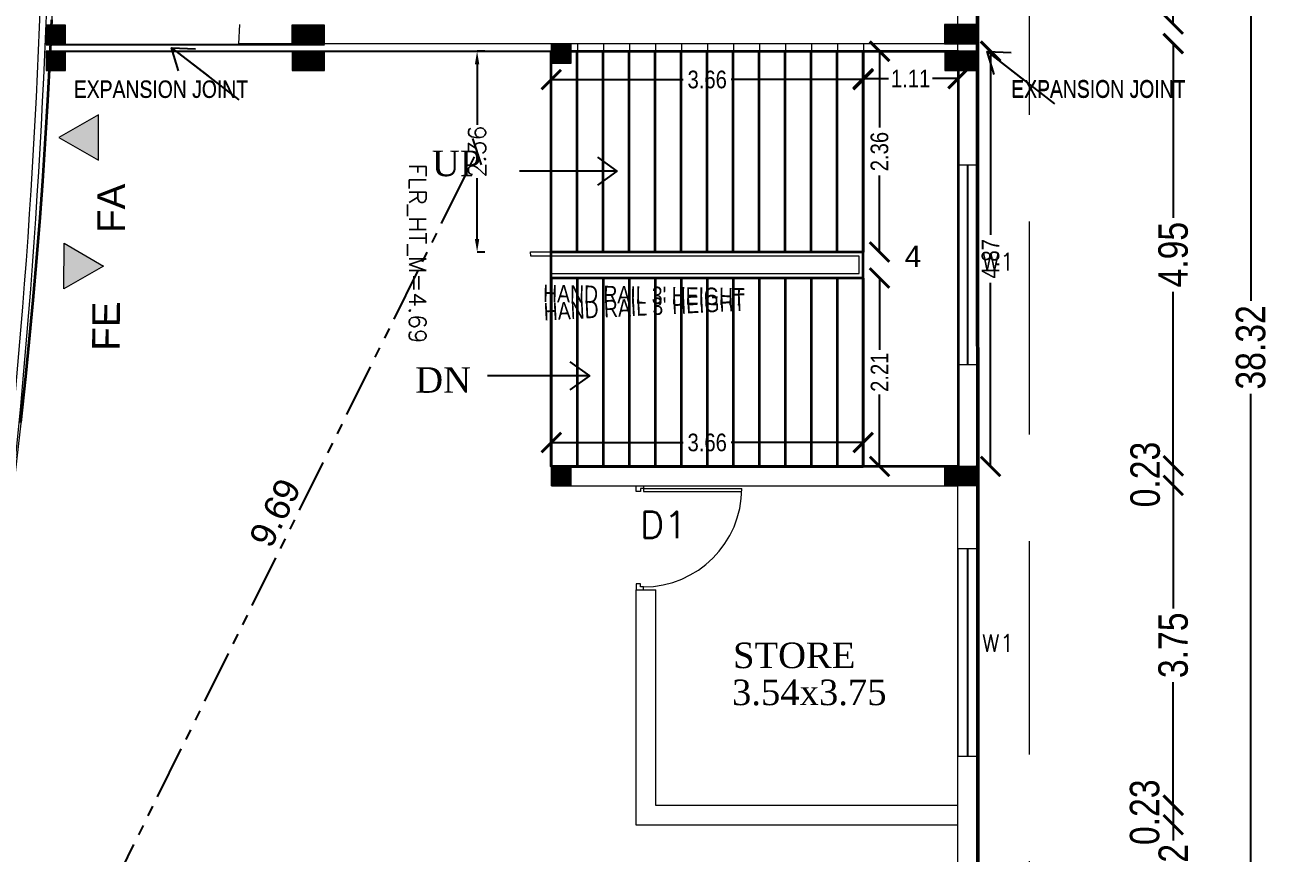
# Model space of a CAD drawing. Header units: metres. Extents: x 43 to 977, y 102 to 459.
# Drawn here: x 595.08 to 609.68, y 157.09 to 166.81 of the extents above; entities that cross this region are included whole.
import ezdxf

# ---------------------------------------------------------------- set-up
doc = ezdxf.new("R2010")
doc.units = ezdxf.units.M
doc.header["$MEASUREMENT"] = 0
doc.header["$PDMODE"] = 3
doc.linetypes.add('HIDDEN', pattern=[0.375, 0.25, -0.125])
doc.linetypes.add('PHANTOM2', pattern=[1.25, 0.625, -0.125, 0.125, -0.125, 0.125, -0.125])
doc.layers.get('0').update_dxf_attribs({"lineweight": 0})
doc.layers.get('Defpoints').update_dxf_attribs({"lineweight": 0})
for name, color, linetype, lineweight in [('3', 3, 'Continuous', 0), ('6', 6, 'Continuous', 0), ('BLK_1_FLR_1_BLT_UP_AREA_DEDUCT_EXISTING', 4, 'Continuous', 35), ('BLK_1_FLR_1_EXIT_WIDTH_STAIR', 4, 'Continuous', 35), ('BLK_1_FLR_1_STAIR_4', 4, 'Continuous', 35), ('BLK_1_FLR_1_STAIR_4_FLIGHT_1', 4, 'Continuous', 35), ('BLK_1_FLR_1_STAIR_4_FLIGHT_2', 4, 'Continuous', 35), ('BLK_1_FLR_1_STAIR_4_LANDING_1', 4, 'Continuous', 35), ('Column', 1, 'Continuous', 0), ('DIST_EXIT', 7, 'Continuous', 35), ('DOOR', 1, 'Continuous', 0), ('fence', 15, 'Continuous', 0), ('hatch', 7, 'Continuous', 0), ('main wall', 150, 'Continuous', 0), ('RTEXT', 4, 'Continuous', 0), ('Staircase', 140, 'Continuous', 0), ('TE', 9, 'Continuous', 0), ('TEXT', 130, 'Continuous', 0), ('WA', 1, 'Continuous', 0), ('WALL', 7, 'Continuous', 0), ('WIN', 13, 'Continuous', 0)]:
    doc.layers.add(name, color=color, linetype=linetype, lineweight=lineweight)
doc.layers.add('BLK_1_FLR_1_BLT_UP_AREA_EXISTING', color=10, linetype='Continuous')
doc.styles.add('AR', font='arial.ttf')
doc.styles.add('ARIAL', font='arial.ttf')
doc.styles.add('RTEXT', font='arial.ttf', dxfattribs={"width": 0.8, "height": 8})
doc.styles.get("Standard").update_dxf_attribs({"font": 'romans.shx'})
doc.styles.add('style2', font='romantic.ttf')
doc.styles.add('style4', font='swissek.ttf')
doc.styles.add('visa', font='swissc.ttf')
doc.dimstyles.new('Copy of o3 400', dxfattribs={"dimscale": 0.23, "dimtxt": 0.9, "dimasz": 1, "dimexe": 5, "dimexo": 9, "dimgap": 0.23, "dimtad": 0, "dimlfac": 4, "dimzin": 3, "dimdsep": 46, "dimtxsty": 'visa', "dimblk": 'ARCHTICK', "dimcen": 0.09, "dimse1": 1, "dimse2": 1, "dimclrd": 7, "dimclre": 256, "dimclrt": 7, "dimadec": 0, "dimazin": 0, "dimtfac": 0.23, "dimtofl": 0, "dimtmove": 2, "dimatfit": 1, "dimldrblk": 'ARCHTICK', "dimfxl": 0, "dimtolj": 1, "dimtzin": 0, "dimarcsym": 0})
doc.dimstyles.new('o3', dxfattribs={"dimscale": 0.23, "dimtxt": 0.9, "dimasz": 1, "dimexe": 5, "dimexo": 9, "dimgap": 0.23, "dimtad": 0, "dimzin": 3, "dimdsep": 46, "dimtxsty": 'visa', "dimblk": 'ARCHTICK', "dimcen": 0.09, "dimse1": 1, "dimse2": 1, "dimclrd": 7, "dimclre": 256, "dimclrt": 7, "dimadec": 0, "dimazin": 0, "dimtfac": 0.23, "dimtofl": 0, "dimtmove": 2, "dimatfit": 1, "dimldrblk": 'ARCHTICK', "dimfxl": 0, "dimtolj": 1, "dimtzin": 0, "dimarcsym": 0})
doc.dimstyles.new('OPEN SPACE', dxfattribs={"dimtxt": 0.3, "dimasz": 0.23, "dimexe": 0.1875, "dimexo": 0.0625, "dimgap": 0.09, "dimtad": 3, "dimzin": 0, "dimdsep": 46, "dimtxsty": 'ARIAL', "dimblk": 'OBLIQUE', "dimcen": 0.09, "dimse1": 1, "dimse2": 1, "dimclrd": 6, "dimclre": 6, "dimclrt": 7, "dimadec": 0, "dimazin": 0, "dimtfac": 0.5, "dimtix": 1, "dimtmove": 0, "dimatfit": 3, "dimfxl": 0, "dimtolj": 1, "dimtzin": 0, "dimarcsym": 0})
doc.dimstyles.new('STANDARD$0', dxfattribs={"dimtxt": 7, "dimasz": 3, "dimexe": 3, "dimexo": 1, "dimgap": 1.5, "dimtad": 1, "dimdec": 1, "dimzin": 1, "dimdsep": 46, "dimlunit": 4, "dimtxsty": 'Standard', "dimblk": 'OBLIQUE', "dimcen": 0.09375, "dimdle": 1, "dimclrd": 8, "dimclre": 8, "dimclrt": 7, "dimadec": 1, "dimazin": 0, "dimtfac": 1, "dimtdec": 1, "dimtix": 1, "dimtmove": 2, "dimatfit": 3, "dimldrblk": 'ARCHTICK', "dimfxl": 0, "dimfrac": 2, "dimtolj": 1, "dimtzin": 0, "dimarcsym": 0})
pattern_1 = [(45, (2263.9555748, -5272.5226243), (0.0022447263868, -0.0022447263868), [])]

# ---------------------------------------------------------------- blocks, each defined once
blk = doc.blocks.new('reterte')
for p, q in [((81308.78, 63026.8), (81308.78, 63060.8)), ((81309.78, 63026.8), (81309.78, 63060.79)), ((81308.78, 63026.8), (81309.78, 63026.8))]:
    blk.add_line(p, q)
for points in [[(81307.78, 63026.8), (81308.78, 63026.8), (81308.78, 63025.8), (81309.78, 63025.8), (81309.78, 63024.3), (81307.78, 63024.3)], [(81343.78, 63026.8), (81342.78, 63026.8), (81342.78, 63025.8), (81341.78, 63025.8), (81341.78, 63024.3), (81343.78, 63024.3)]]:
    blk.add_lwpolyline(points, close=True)
blk.add_arc((81308.78, 63026.8), 34, 0, 90)
blk = doc.blocks.new('_ArchTick')
at = {"color": 0, "const_width": 0.15}
blk.add_lwpolyline([(-0.5, -0.5), (0.5, 0.5)], dxfattribs=at)
blk = doc.blocks.new('*D552')
at = {"layer": 'Defpoints', "color": 0, "lineweight": 30}
for p in [(606.024, 174.272), (606.024, 166.817), (608.549, 166.817)]:
    blk.add_point(p, dxfattribs=at)
at = {"layer": 'WALL', "color": 7, "lineweight": -2}
for p, q in [((608.549, 174.272), (608.549, 170.978)), ((608.549, 166.817), (608.549, 170.11))]:
    blk.add_line(p, q, dxfattribs=at)
at = {"layer": 'WALL', "color": 7, "lineweight": -2, "xscale": 0.23, "yscale": 0.23, "zscale": 0.23}
for p, rotation in [((608.549, 174.272), 90), ((608.549, 166.817), 270)]:
    blk.add_blockref('_ArchTick', p, dxfattribs=dict(at, rotation=rotation))
at = {"layer": 'WALL', "color": 7, "insert": (608.549, 170.544), "char_height": 0.345, "attachment_point": 5, "rotation": 90, "style": 'visa'}
blk.add_mtext('\\A1;7.46', dxfattribs=at)
blk = doc.blocks.new('*D553')
at = {"layer": 'Defpoints', "color": 0, "lineweight": 30}
for p in [(606.024, 166.588), (605.792, 161.636), (608.549, 161.636)]:
    blk.add_point(p, dxfattribs=at)
at = {"layer": 'WALL', "color": 7, "lineweight": -2}
for p, q in [((608.549, 166.588), (608.549, 164.546)), ((608.549, 161.636), (608.549, 163.678))]:
    blk.add_line(p, q, dxfattribs=at)
at = {"layer": 'WALL', "color": 7, "lineweight": -2, "xscale": 0.23, "yscale": 0.23, "zscale": 0.23}
for p, rotation in [((608.549, 166.588), 90), ((608.549, 161.636), 270)]:
    blk.add_blockref('_ArchTick', p, dxfattribs=dict(at, rotation=rotation))
at = {"layer": 'WALL', "color": 7, "insert": (608.549, 164.112), "char_height": 0.345, "attachment_point": 5, "rotation": 90, "style": 'visa'}
blk.add_mtext('\\A1;4.95', dxfattribs=at)
blk = doc.blocks.new('*D554')
at = {"layer": 'Defpoints', "color": 0, "lineweight": 30}
for p in [(605.792, 161.636), (605.792, 161.407), (608.549, 161.407)]:
    blk.add_point(p, dxfattribs=at)
at = {"layer": 'WALL', "color": 7, "lineweight": -2}
blk.add_line((608.549, 161.636), (608.549, 161.407), dxfattribs=at)
at = {"layer": 'WALL', "color": 7, "lineweight": -2, "xscale": 0.23, "yscale": 0.23, "zscale": 0.23}
for p, rotation in [((608.549, 161.636), 90), ((608.549, 161.407), 270)]:
    blk.add_blockref('_ArchTick', p, dxfattribs=dict(at, rotation=rotation))
at = {"layer": 'WALL', "color": 7, "insert": (608.221, 161.534), "char_height": 0.345, "attachment_point": 5, "rotation": 90, "style": 'visa'}
blk.add_mtext('\\A1;0.23', dxfattribs=at)
blk = doc.blocks.new('*D555')
at = {"layer": 'Defpoints', "color": 0, "lineweight": 30}
for p in [(605.792, 161.407), (605.792, 157.656), (608.549, 157.656)]:
    blk.add_point(p, dxfattribs=at)
at = {"layer": 'WALL', "color": 7, "lineweight": -2}
for p, q in [((608.549, 161.407), (608.549, 159.963)), ((608.549, 157.656), (608.549, 159.1))]:
    blk.add_line(p, q, dxfattribs=at)
at = {"layer": 'WALL', "color": 7, "lineweight": -2, "xscale": 0.23, "yscale": 0.23, "zscale": 0.23}
for p, rotation in [((608.549, 161.407), 90), ((608.549, 157.656), 270)]:
    blk.add_blockref('_ArchTick', p, dxfattribs=dict(at, rotation=rotation))
at = {"layer": 'WALL', "color": 7, "insert": (608.549, 159.532), "char_height": 0.345, "attachment_point": 5, "rotation": 90, "style": 'visa'}
blk.add_mtext('\\A1;3.75', dxfattribs=at)
blk = doc.blocks.new('*D556')
at = {"layer": 'Defpoints', "color": 0, "lineweight": 30}
for p in [(605.792, 157.656), (605.792, 157.428), (608.549, 157.428)]:
    blk.add_point(p, dxfattribs=at)
at = {"layer": 'WALL', "color": 7, "lineweight": -2}
blk.add_line((608.549, 157.656), (608.549, 157.428), dxfattribs=at)
at = {"layer": 'WALL', "color": 7, "lineweight": -2, "xscale": 0.23, "yscale": 0.23, "zscale": 0.23}
for p, rotation in [((608.549, 157.656), 90), ((608.549, 157.428), 270)]:
    blk.add_blockref('_ArchTick', p, dxfattribs=dict(at, rotation=rotation))
at = {"layer": 'WALL', "color": 7, "insert": (608.215, 157.574), "char_height": 0.345, "attachment_point": 5, "rotation": 90, "style": 'visa'}
blk.add_mtext('\\A1;0.23', dxfattribs=at)
blk = doc.blocks.new('*D557')
at = {"layer": 'Defpoints', "color": 0, "lineweight": 30}
for p in [(605.792, 157.428), (604.929, 156.209), (608.549, 156.209)]:
    blk.add_point(p, dxfattribs=at)
at = {"layer": 'WALL', "color": 7, "lineweight": -2}
for p, q in [((608.549, 157.428), (608.549, 157.243)), ((608.549, 156.209), (608.549, 156.394))]:
    blk.add_line(p, q, dxfattribs=at)
at = {"layer": 'WALL', "color": 7, "lineweight": -2, "xscale": 0.23, "yscale": 0.23, "zscale": 0.23}
for p, rotation in [((608.549, 157.428), 90), ((608.549, 156.209), 270)]:
    blk.add_blockref('_ArchTick', p, dxfattribs=dict(at, rotation=rotation))
at = {"layer": 'WALL', "color": 7, "insert": (608.549, 156.818), "char_height": 0.345, "attachment_point": 5, "rotation": 90, "style": 'visa'}
blk.add_mtext('\\A1;1.22', dxfattribs=at)
blk = doc.blocks.new('*D577')
at = {"layer": 'Defpoints', "color": 0, "lineweight": 30}
for p in [(606.025, 182.185), (605.85, 143.866), (609.458, 143.866)]:
    blk.add_point(p, dxfattribs=at)
at = {"layer": 'WALL', "color": 7, "lineweight": -2}
for p, q in [((609.458, 182.185), (609.458, 163.572)), ((609.458, 143.866), (609.458, 162.479))]:
    blk.add_line(p, q, dxfattribs=at)
at = {"layer": 'WALL', "color": 7, "lineweight": -2, "xscale": 0.23, "yscale": 0.23, "zscale": 0.23}
for p, rotation in [((609.458, 182.185), 90), ((609.458, 143.866), 270)]:
    blk.add_blockref('_ArchTick', p, dxfattribs=dict(at, rotation=rotation))
at = {"layer": 'WALL', "color": 7, "insert": (609.458, 163.025), "char_height": 0.345, "attachment_point": 5, "rotation": 90, "style": 'visa'}
blk.add_mtext('\\A1;38.32', dxfattribs=at)
blk = doc.blocks.new('*D698')
at = {"layer": 'BLK_1_FLR_1_STAIR_4_LANDING_1', "color": 1, "lineweight": -2, "ltscale": 20}
for p, q in [((606.407, 166.498), (606.407, 164.346)), ((606.407, 161.629), (606.407, 163.781))]:
    blk.add_line(p, q, dxfattribs=at)
at = {"layer": 'Defpoints', "color": 0, "lineweight": 30, "ltscale": 20}
for p in [(606.025, 166.498), (606.025, 161.629), (606.407, 161.629)]:
    blk.add_point(p, dxfattribs=at)
at = {"layer": 'BLK_1_FLR_1_STAIR_4_LANDING_1', "color": 1, "lineweight": -2, "ltscale": 20, "xscale": 0.23, "yscale": 0.23, "zscale": 0.23}
for p, rotation in [((606.407, 166.498), 90), ((606.407, 161.629), 270)]:
    blk.add_blockref('_ArchTick', p, dxfattribs=dict(at, rotation=rotation))
at = {"layer": 'BLK_1_FLR_1_STAIR_4_LANDING_1', "color": 1, "lineweight": 35, "ltscale": 20, "insert": (606.407, 164.064), "char_height": 0.207, "attachment_point": 5, "rotation": 90, "style": 'visa'}
blk.add_mtext('\\A1;4.87', dxfattribs=at)
blk = doc.blocks.new('*D699')
at = {"layer": 'BLK_1_FLR_1_STAIR_4_LANDING_1', "color": 2, "lineweight": -2, "ltscale": 20}
for p, q in [((604.913, 166.177), (605.211, 166.177)), ((606.025, 166.177), (605.727, 166.177))]:
    blk.add_line(p, q, dxfattribs=at)
at = {"layer": 'Defpoints', "color": 0, "lineweight": 30, "ltscale": 20}
for p in [(604.913, 166.498), (606.025, 166.498), (606.025, 166.177)]:
    blk.add_point(p, dxfattribs=at)
at = {"layer": 'BLK_1_FLR_1_STAIR_4_LANDING_1', "color": 2, "lineweight": -2, "ltscale": 20, "xscale": 0.23, "yscale": 0.23, "zscale": 0.23, "rotation": 180}
blk.add_blockref('_ArchTick', (604.913, 166.177), dxfattribs=at)
at = {"layer": 'BLK_1_FLR_1_STAIR_4_LANDING_1', "color": 2, "lineweight": -2, "ltscale": 20, "xscale": 0.23, "yscale": 0.23, "zscale": 0.23}
blk.add_blockref('_ArchTick', (606.025, 166.177), dxfattribs=at)
at = {"layer": 'BLK_1_FLR_1_STAIR_4_LANDING_1', "color": 2, "lineweight": 35, "ltscale": 20, "insert": (605.469, 166.177), "char_height": 0.207, "attachment_point": 5, "style": 'visa'}
blk.add_mtext('\\A1;1.11', dxfattribs=at)
blk = doc.blocks.new('*D700')
at = {"layer": 'BLK_1_FLR_1_STAIR_4_FLIGHT_1', "color": 1, "lineweight": -2, "ltscale": 20}
for p, q in [((601.256, 166.165), (602.802, 166.165)), ((604.913, 166.165), (603.366, 166.165))]:
    blk.add_line(p, q, dxfattribs=at)
at = {"layer": 'Defpoints', "color": 0, "lineweight": 30, "ltscale": 20}
for p in [(601.256, 166.498), (604.913, 166.498), (601.256, 166.165)]:
    blk.add_point(p, dxfattribs=at)
at = {"layer": 'BLK_1_FLR_1_STAIR_4_FLIGHT_1', "color": 1, "lineweight": -2, "ltscale": 20, "xscale": 0.23, "yscale": 0.23, "zscale": 0.23, "rotation": 180}
blk.add_blockref('_ArchTick', (601.256, 166.165), dxfattribs=at)
at = {"layer": 'BLK_1_FLR_1_STAIR_4_FLIGHT_1', "color": 1, "lineweight": -2, "ltscale": 20, "xscale": 0.23, "yscale": 0.23, "zscale": 0.23}
blk.add_blockref('_ArchTick', (604.913, 166.165), dxfattribs=at)
at = {"layer": 'BLK_1_FLR_1_STAIR_4_FLIGHT_1', "color": 1, "lineweight": 35, "ltscale": 20, "insert": (603.084, 166.165), "char_height": 0.207, "attachment_point": 5, "style": 'visa'}
blk.add_mtext('\\A1;3.66', dxfattribs=at)
blk = doc.blocks.new('*D701')
at = {"layer": 'BLK_1_FLR_1_STAIR_4_FLIGHT_1', "color": 2, "lineweight": -2, "ltscale": 20}
for p, q in [((605.105, 166.498), (605.105, 165.602)), ((605.105, 164.143), (605.105, 165.04))]:
    blk.add_line(p, q, dxfattribs=at)
at = {"layer": 'Defpoints', "color": 0, "lineweight": 30, "ltscale": 20}
for p in [(604.913, 166.498), (604.913, 164.143), (605.105, 164.143)]:
    blk.add_point(p, dxfattribs=at)
at = {"layer": 'BLK_1_FLR_1_STAIR_4_FLIGHT_1', "color": 2, "lineweight": -2, "ltscale": 20, "xscale": 0.23, "yscale": 0.23, "zscale": 0.23}
for p, rotation in [((605.105, 166.498), 90), ((605.105, 164.143), 270)]:
    blk.add_blockref('_ArchTick', p, dxfattribs=dict(at, rotation=rotation))
at = {"layer": 'BLK_1_FLR_1_STAIR_4_FLIGHT_1', "color": 2, "lineweight": 35, "ltscale": 20, "insert": (605.105, 165.321), "char_height": 0.207, "attachment_point": 5, "rotation": 90, "style": 'visa'}
blk.add_mtext('\\A1;2.36', dxfattribs=at)
blk = doc.blocks.new('*D702')
at = {"layer": 'BLK_1_FLR_1_STAIR_4_FLIGHT_2', "color": 2, "lineweight": -2, "ltscale": 20}
for p, q in [((605.105, 163.838), (605.105, 162.995)), ((605.105, 161.629), (605.105, 162.472))]:
    blk.add_line(p, q, dxfattribs=at)
at = {"layer": 'Defpoints', "color": 0, "lineweight": 30, "ltscale": 20}
for p in [(604.913, 163.838), (604.913, 161.629), (605.105, 161.629)]:
    blk.add_point(p, dxfattribs=at)
at = {"layer": 'BLK_1_FLR_1_STAIR_4_FLIGHT_2', "color": 2, "lineweight": -2, "ltscale": 20, "xscale": 0.23, "yscale": 0.23, "zscale": 0.23}
for p, rotation in [((605.105, 163.838), 90), ((605.105, 161.629), 270)]:
    blk.add_blockref('_ArchTick', p, dxfattribs=dict(at, rotation=rotation))
at = {"layer": 'BLK_1_FLR_1_STAIR_4_FLIGHT_2', "color": 2, "lineweight": 35, "ltscale": 20, "insert": (605.105, 162.734), "char_height": 0.207, "attachment_point": 5, "rotation": 90, "style": 'visa'}
blk.add_mtext('\\A1;2.21', dxfattribs=at)
blk = doc.blocks.new('*D703')
at = {"layer": 'BLK_1_FLR_1_STAIR_4_FLIGHT_2', "color": 1, "lineweight": -2, "ltscale": 20}
for p, q in [((601.256, 161.909), (602.802, 161.909)), ((604.913, 161.909), (603.366, 161.909))]:
    blk.add_line(p, q, dxfattribs=at)
at = {"layer": 'Defpoints', "color": 0, "lineweight": 30, "ltscale": 20}
for p in [(601.256, 161.909), (601.256, 161.629), (604.913, 161.629)]:
    blk.add_point(p, dxfattribs=at)
at = {"layer": 'BLK_1_FLR_1_STAIR_4_FLIGHT_2', "color": 1, "lineweight": -2, "ltscale": 20, "xscale": 0.23, "yscale": 0.23, "zscale": 0.23, "rotation": 180}
blk.add_blockref('_ArchTick', (601.256, 161.909), dxfattribs=at)
at = {"layer": 'BLK_1_FLR_1_STAIR_4_FLIGHT_2', "color": 1, "lineweight": -2, "ltscale": 20, "xscale": 0.23, "yscale": 0.23, "zscale": 0.23}
blk.add_blockref('_ArchTick', (604.913, 161.909), dxfattribs=at)
at = {"layer": 'BLK_1_FLR_1_STAIR_4_FLIGHT_2', "color": 1, "lineweight": 35, "ltscale": 20, "insert": (603.084, 161.909), "char_height": 0.207, "attachment_point": 5, "style": 'visa'}
blk.add_mtext('\\A1;3.66', dxfattribs=at)
blk = doc.blocks.new('*D704')
at = {"layer": 'BLK_1_FLR_1_EXIT_WIDTH_STAIR', "color": 0, "lineweight": -2}
for p, q in [((600.475, 166.498), (600.386, 166.498)), ((600.386, 166.346), (600.386, 165.633)), ((600.386, 164.296), (600.386, 165.009)), ((600.475, 164.143), (600.386, 164.143))]:
    blk.add_line(p, q, dxfattribs=at)
at = {"layer": 'BLK_1_FLR_1_EXIT_WIDTH_STAIR', "color": 0, "lineweight": 30}
for points in [[(600.36, 166.346), (600.411, 166.346), (600.386, 166.498)], [(600.36, 164.296), (600.411, 164.296), (600.386, 164.143)]]:
    blk.add_solid(points, dxfattribs=at)
at = {"layer": 'Defpoints', "color": 0, "lineweight": 30}
for p in [(600.386, 166.498), (601.033, 166.498), (601.033, 164.143)]:
    blk.add_point(p, dxfattribs=at)
at = {"layer": 'BLK_1_FLR_1_EXIT_WIDTH_STAIR', "color": 0, "lineweight": 30, "insert": (600.386, 165.321), "char_height": 0.2032, "attachment_point": 5, "rotation": 90}
blk.add_mtext('\\A1;2.36', dxfattribs=at)
blk = doc.blocks.new('_Oblique')
at = {"color": 0, "linetype": 'ByBlock', "lineweight": -2}
blk.add_line((-0.5, -0.5), (0.5, 0.5), dxfattribs=at)
blk = doc.blocks.new('*D719')
at = {"layer": 'Defpoints', "color": 0, "lineweight": 80}
for p in [(600.386, 165.321), (600.386, 165.321), (596.085, 156.636)]:
    blk.add_point(p, dxfattribs=at)
at = {"layer": 'DIST_EXIT', "color": 7, "linetype": 'PHANTOM2', "lineweight": -2}
blk.add_line((596.085, 156.636), (600.386, 165.321), dxfattribs=at)
at = {"layer": 'DIST_EXIT', "color": 7, "lineweight": -2, "xscale": 0.23, "yscale": 0.23, "zscale": 0.23}
for p, rotation in [((600.386, 165.321), 63.6542074682995), ((596.085, 156.636), 243.6542074682995)]:
    blk.add_blockref('_Oblique', p, dxfattribs=dict(at, rotation=rotation))
at = {"layer": 'DIST_EXIT', "color": 7, "lineweight": 35, "insert": (598.017, 161.086), "char_height": 0.3, "attachment_point": 5, "rotation": 63.6542, "style": 'ARIAL'}
blk.add_mtext('\\A1;9.69', dxfattribs=at)

msp = doc.modelspace()

# ---------------------------------------------------------------- hatches: boundary and pattern name
at = {"layer": '3'}
for points in [[(595.48294, 165.48527), (595.94437, 165.2184), (595.94476, 165.75145)], [(596.00349, 163.9772), (595.54094, 163.71227), (595.54278, 164.24531)]]:
    msp.add_hatch(color=8, dxfattribs=at).paths.add_polyline_path(points)
at = {"layer": 'hatch'}
h = msp.add_hatch(dxfattribs=at)
h.set_pattern_fill('ANSI31', color=256, scale=0.025396, angle=90, style=0)
h.set_pattern_definition([(45, (2261.0727633, -5272.5226243), (0.0022447263868, -0.0022447263868), [])])
h.paths.add_polyline_path([(595.55968, 166.57483), (595.55968, 166.80339), (595.33111, 166.80339), (595.33111, 166.57483)])
h = msp.add_hatch(dxfattribs=at)
h.set_pattern_fill('ANSI31', color=256, scale=0.025396, angle=90, style=0)
h.set_pattern_definition(pattern_1)
h.paths.add_polyline_path([(598.21393, 166.80339), (598.21393, 166.57483), (598.59487, 166.57483), (598.59487, 166.80339)])
h = msp.add_hatch(dxfattribs=at)
h.set_pattern_fill('ANSI31', color=256, scale=0.025396, angle=90, style=0)
h.set_pattern_definition(pattern_1)
h.paths.add_polyline_path([(598.21393, 166.80339), (598.21393, 166.57483), (598.59487, 166.57483), (598.59487, 166.80339)])
h = msp.add_hatch(dxfattribs=at)
h.set_pattern_fill('ANSI31', color=256, scale=0.025396, angle=90, style=0)
h.set_pattern_definition([(45, (2271.6094745, -5272.514059), (0.0022447263868, -0.0022447263868), [])])
h.paths.add_polyline_path([(605.86783, 166.81196), (605.86783, 166.58339), (606.24877, 166.58339), (606.24877, 166.81196)])
h = msp.add_hatch(dxfattribs=at)
h.set_pattern_fill('ANSI31', color=256, scale=0.025396, angle=90, style=0)
h.set_pattern_definition([(45, (2261.0727633, -5272.8273785), (0.0022447263868, -0.0022447263868), [])])
h.paths.add_polyline_path([(595.55968, 166.27007), (595.55968, 166.49864), (595.33111, 166.49864), (595.33111, 166.27007)])
h = msp.add_hatch(dxfattribs=at)
h.set_pattern_fill('ANSI31', color=256, scale=0.025396, angle=90, style=0)
h.set_pattern_definition([(45, (2263.957648, -5272.8272988), (0.0022447263868, -0.0022447263868), [])])
h.paths.add_polyline_path([(598.216, 166.49872), (598.216, 166.27015), (598.59694, 166.27015), (598.59694, 166.49872)])
h = msp.add_hatch(dxfattribs=at)
h.set_pattern_fill('ANSI31', color=256, scale=0.025396, angle=90, style=0)
h.set_pattern_definition([(135, (-1064.102558, -5272.7423575), (-0.0022447263868, -0.0022447263868), [])])
h.paths.add_polyline_path([(601.25815, 166.58366), (601.25815, 166.35509), (601.48671, 166.35509), (601.48671, 166.58366)])
h = msp.add_hatch(dxfattribs=at)
h.set_pattern_fill('ANSI31', color=256, scale=0.025396, angle=90, style=0)
h.set_pattern_definition([(45, (2271.612834, -5272.8272988), (0.0022447263868, -0.0022447263868), [])])
h.paths.add_polyline_path([(605.87119, 166.49872), (605.87119, 166.27015), (606.25213, 166.27015), (606.25213, 166.49872)])
h = msp.add_hatch(dxfattribs=at)
h.set_pattern_fill('ANSI31', color=256, scale=0.025396, angle=90, style=0)
h.set_pattern_definition([(135, (-1064.102558, -5277.6946126), (-0.0022447263868, -0.0022447263868), [])])
h.paths.add_polyline_path([(601.25815, 161.6314), (601.25815, 161.40284), (601.48671, 161.40284), (601.48671, 161.6314)])
h = msp.add_hatch(dxfattribs=at)
h.set_pattern_fill('ANSI31', color=256, scale=0.025396, angle=90, style=0)
h.set_pattern_definition([(135, (-1059.4895212, -5277.6946126), (-0.0022447263868, -0.0022447263868), [])])
h.paths.add_polyline_path([(605.87119, 161.6314), (605.87119, 161.40284), (606.25213, 161.40284), (606.25213, 161.6314)])

# ---------------------------------------------------------------- linework, layer by layer
at = {"layer": 'BLK_1_FLR_1_BLT_UP_AREA_DEDUCT_EXISTING', "color": 26, "lineweight": 35}
msp.add_lwpolyline([(595.03604, 162.14361), (595.09381, 162.68224), (595.13433, 163.08584), (595.1805, 163.57791), (595.21975, 164.02932), (595.26106, 164.54625), (595.29229, 164.97388), (595.32556, 165.47562), (595.35194, 165.91934), (595.37861, 166.4268), (595.39867, 166.86553)], dxfattribs=at)
at = {"layer": 'BLK_1_FLR_1_BLT_UP_AREA_EXISTING', "color": 26, "lineweight": 50}
msp.add_lwpolyline([(602.8964, 196.00213), (603.21557, 195.03828), (603.5227, 194.07053), (603.81775, 193.09902), (604.10068, 192.12392), (604.37143, 191.14536), (604.62997, 190.16351), (604.87626, 189.17851), (605.11026, 188.19052), (605.33193, 187.1997), (605.54124, 186.20618), (605.92264, 184.21172), (606.09467, 183.21108), (606.15983, 182.81127), (606.25423, 182.20837), (606.25585, 143.85945), (535.38478, 143.85945)], dxfattribs=at)
at = {"layer": 'BLK_1_FLR_1_STAIR_4', "color": 1, "lineweight": 35, "ltscale": 20}
msp.add_lwpolyline([(601.25566, 166.49821), (606.02523, 166.49821), (606.02523, 161.62891), (601.25566, 161.62891)], close=True, dxfattribs=at)
at = {"layer": 'BLK_1_FLR_1_STAIR_4_FLIGHT_1', "color": 7, "lineweight": 35, "ltscale": 20}
for p, q in [((601.56041, 164.14313), (601.56041, 166.49821)), ((601.86516, 164.14313), (601.86516, 166.49821)), ((602.16992, 164.14313), (602.16992, 166.49821)), ((602.47467, 164.14313), (602.47467, 166.49821)), ((602.77943, 164.14313), (602.77943, 166.49821)), ((603.08418, 164.14313), (603.08418, 166.49821)), ((603.38893, 164.14313), (603.38893, 166.49821)), ((603.69369, 164.14313), (603.69369, 166.49821)), ((603.99844, 164.14313), (603.99844, 166.49821)), ((604.3032, 164.14313), (604.3032, 166.49821)), ((604.60795, 164.14313), (604.60795, 166.49821)), ((604.91271, 164.14313), (604.91271, 166.49821))]:
    msp.add_line(p, q, dxfattribs=at)
msp.add_lwpolyline([(601.25566, 166.49821), (604.91271, 166.49821), (604.91271, 164.14313), (601.25566, 164.14313)], close=True, dxfattribs=at)
at = {"layer": 'BLK_1_FLR_1_STAIR_4_FLIGHT_2', "color": 7, "lineweight": 35, "ltscale": 20}
for p, q in [((601.25566, 163.83837), (601.25566, 161.62891)), ((601.56041, 163.83837), (601.56041, 161.62891)), ((601.86516, 163.83837), (601.86516, 161.62891)), ((602.16992, 163.83837), (602.16992, 161.62891)), ((602.47467, 163.83837), (602.47467, 161.62891)), ((602.77943, 163.83837), (602.77943, 161.62891)), ((603.08418, 163.83837), (603.08418, 161.62891)), ((603.38893, 163.83837), (603.38893, 161.62891)), ((603.69369, 163.83837), (603.69369, 161.62891)), ((603.99844, 163.83837), (603.99844, 161.62891)), ((604.3032, 163.83837), (604.3032, 161.62891)), ((604.60795, 163.83837), (604.60795, 161.62891)), ((604.91271, 163.83837), (604.91271, 161.62891))]:
    msp.add_line(p, q, dxfattribs=at)
msp.add_lwpolyline([(604.91271, 163.83837), (601.25566, 163.83837), (601.25566, 161.62891), (604.91271, 161.62891)], close=True, dxfattribs=at)
at = {"layer": 'BLK_1_FLR_1_STAIR_4_LANDING_1', "color": 7, "lineweight": 35, "ltscale": 20}
msp.add_lwpolyline([(604.91271, 166.49821), (606.02523, 166.49821), (606.02523, 161.62891), (604.91271, 161.62891)], close=True, dxfattribs=at)
at = {"layer": 'Column'}
for points in [[(595.55968, 166.57483), (595.55968, 166.80339), (595.33111, 166.80339), (595.33111, 166.57483)], [(598.59487, 166.57483), (598.59487, 166.80339), (598.21393, 166.80339), (598.21393, 166.57483)], [(598.59487, 166.57483), (598.59487, 166.80339), (598.21393, 166.80339), (598.21393, 166.57483)], [(606.24877, 166.58339), (606.24877, 166.81196), (605.86783, 166.81196), (605.86783, 166.58339)], [(595.55968, 166.27007), (595.55968, 166.49864), (595.33111, 166.49864), (595.33111, 166.27007)], [(598.59694, 166.27015), (598.59694, 166.49872), (598.216, 166.49872), (598.216, 166.27015)], [(601.25815, 166.35509), (601.25815, 166.58366), (601.48671, 166.58366), (601.48671, 166.35509)], [(606.25213, 166.27015), (606.25213, 166.49872), (605.87119, 166.49872), (605.87119, 166.27015)], [(601.25815, 161.40284), (601.25815, 161.6314), (601.48671, 161.6314), (601.48671, 161.40284)], [(605.87119, 161.40284), (605.87119, 161.6314), (606.25213, 161.6314), (606.25213, 161.40284)]]:
    msp.add_lwpolyline(points, close=True, dxfattribs=at)
at = {"layer": 'fence', "linetype": 'HIDDEN', "ltscale": 10}
msp.add_line((606.86164, 143.25202), (606.86164, 182.25616), dxfattribs=at)
at = {"layer": 'main wall', "linetype": 'HIDDEN', "lineweight": -3, "ltscale": 50}
for p, q in [((595.33111, 166.57483), (598.59487, 166.57483)), ((595.33179, 166.49797), (605.87119, 166.49864))]:
    msp.add_line(p, q, dxfattribs=at)
at = {"layer": 'Staircase'}
for p, q in [((601.5629, 166.58339), (601.5629, 164.14562)), ((601.86766, 166.58339), (601.86766, 164.14562)), ((602.17241, 166.58339), (602.17241, 164.14562)), ((602.47716, 166.58339), (602.47716, 164.14562)), ((602.78192, 166.58339), (602.78192, 164.14562)), ((603.08667, 166.58339), (603.08667, 164.14562)), ((603.39143, 166.58339), (603.39143, 164.14562)), ((603.69618, 166.58339), (603.69618, 164.14562)), ((604.00094, 166.58339), (604.00094, 164.14562)), ((601.25815, 166.35509), (601.25815, 164.14562)), ((601.01559, 164.09483), (601.01346, 164.14562)), ((601.01346, 164.14562), (604.9152, 164.14562)), ((604.9152, 163.84087), (604.9152, 164.14562)), ((604.86441, 164.09483), (601.01559, 164.09483)), ((604.86441, 163.89166), (604.86441, 164.09483)), ((601.25815, 163.89166), (604.86441, 163.89166)), ((601.25815, 163.89166), (601.25815, 163.84087)), ((601.25815, 163.84087), (601.25815, 161.6314)), ((601.5629, 163.84087), (601.5629, 161.6314)), ((601.86766, 163.84087), (601.86766, 161.6314)), ((602.17241, 163.84087), (602.17241, 161.6314)), ((602.47716, 163.84087), (602.47716, 161.6314)), ((602.78192, 163.84087), (602.78192, 161.6314)), ((603.08667, 163.84087), (603.08667, 161.6314)), ((603.39143, 163.84087), (603.39143, 161.6314)), ((603.69618, 163.84087), (603.69618, 161.6314)), ((604.00094, 163.84087), (604.00094, 161.6314)), ((604.30569, 163.84087), (604.30569, 161.6314)), ((604.61044, 163.84087), (604.61044, 161.6314)), ((604.9152, 163.84087), (604.9152, 161.6314))]:
    msp.add_line(p, q, dxfattribs=at)
at = {"layer": 'Staircase', "linetype": 'HIDDEN', "ltscale": 10}
for p, q in [((604.30569, 166.58339), (604.30569, 164.14562)), ((604.61044, 166.58339), (604.61044, 164.14562)), ((604.9152, 166.58339), (604.9152, 164.14562))]:
    msp.add_line(p, q, dxfattribs=at)
at = {"layer": 'Staircase'}
msp.add_lwpolyline([(601.25815, 163.84087), (604.9152, 163.84087)], dxfattribs=at)
for centre, radius, start, end in [((513.92614, 169.96737), 81.39025, 352.5458879, 4.8946026), ((513.99436, 169.97027), 81.39823, 352.4827903, 4.8969172)]:
    msp.add_arc(centre, radius, start, end, dxfattribs=at)
at = {"layer": 'WA', "ltscale": 0.5}
for points in [[(595.48294, 165.48527), (595.94437, 165.2184), (595.94476, 165.75145)], [(596.00349, 163.9772), (595.54094, 163.71227), (595.54278, 164.24531)]]:
    msp.add_lwpolyline(points, close=True, dxfattribs=at)
at = {"layer": 'WALL'}
for p, q in [((606.25213, 143.86616), (606.25213, 182.20985)), ((606.02356, 143.86616), (606.02356, 168.03196)), ((597.60085, 166.81196), (597.58834, 166.58339)), ((597.60085, 166.81196), (597.58834, 166.58339)), ((606.24877, 166.58339), (597.58834, 166.58339)), ((606.02356, 165.16368), (606.25213, 165.16368)), ((606.02356, 161.6314), (606.02356, 162.82282)), ((606.02356, 162.82282), (606.25213, 162.82282)), ((606.25213, 162.82282), (606.25213, 161.40284)), ((601.25815, 161.6314), (606.02356, 161.6314)), ((601.25815, 161.6314), (601.25815, 161.40284)), ((601.25815, 161.40284), (606.02356, 161.40284)), ((606.02356, 160.66514), (606.02356, 161.40284)), ((606.25213, 161.40284), (606.25213, 160.66514)), ((606.02356, 160.66514), (606.25213, 160.66514)), ((602.25223, 157.42309), (602.25223, 160.18296)), ((602.25223, 160.18296), (602.48079, 160.18296)), ((602.48079, 157.65165), (602.48079, 160.18296)), ((606.02356, 157.65165), (606.02356, 158.23236)), ((606.02356, 158.23236), (606.25213, 158.23236)), ((606.25213, 158.23236), (606.25213, 157.3088)), ((606.02356, 157.65165), (602.48079, 157.65165)), ((606.02356, 157.42309), (602.25223, 157.42309)), ((606.02356, 157.3088), (606.02356, 157.42309))]:
    msp.add_line(p, q, dxfattribs=at)
at = {"layer": 'WALL', "color": 7}
msp.add_lwpolyline([(577.32673, 208.17558), (577.32669, 212.7679), (580.58007, 212.7679, -0.20759987), (594.66416, 159.3262), (594.66416, 159.3262), (594.66416, 159.3262), (591.83033, 159.31493), (546.63085, 159.3278, -0.20934812), (560.55893, 213.22147), (563.61155, 213.22147), (563.61155, 208.19379), (577.32673, 208.17558), (577.32669, 212.7679), (580.58007, 212.7679)], format="xyb", dxfattribs=at)
at = {"layer": 'WIN', "color": 7}
for p, q in [((606.02356, 166.35509), (606.02356, 162.82282)), ((606.25213, 162.82282), (606.25213, 165.16368)), ((606.02356, 160.66514), (606.02356, 158.23236)), ((606.25213, 158.23236), (606.25213, 160.66514))]:
    msp.add_line(p, q, dxfattribs=at)
at = {"layer": 'WIN', "const_width": 0.0254}
for points in [[(606.13784, 165.16368), (606.13784, 162.82282)], [(606.13784, 160.66514), (606.13784, 158.23236)]]:
    msp.add_lwpolyline(points, dxfattribs=at)

# ---------------------------------------------------------------- block references
at = {"layer": 'DOOR', "xscale": 0.0338856130505797, "yscale": 0.0338856130505797, "zscale": 0.0338856130505797, "rotation": 270}
msp.add_blockref('reterte', (-1533.36494, 2916.56696), dxfattribs=at)

# ---------------------------------------------------------------- texts
at = {"lineweight": 80, "ltscale": 20, "insert": (605.40107, 164.21939), "char_height": 0.25, "attachment_point": 1, "style": 'style4'}
msp.add_mtext_dynamic_manual_height_columns('4', width=0.852409, gutter_width=50, heights=[0], dxfattribs=at)
at = {"layer": '6', "char_height": 0.3236911, "width": 16.1756829, "attachment_point": 7, "style": 'AR'}
for s, insert, rotation in [('FA{\\fTimes New Roman|b1|i0|c0|p18;\\L  }', (596.25548, 164.36667), 89.957983), ('FE {\\fTimes New Roman|b1|i0|c0|p18;\\L   }', (596.19526, 162.98529), 89.802288)]:
    msp.add_mtext(s, dxfattribs=dict(at, insert=insert, rotation=rotation))
at = {"layer": 'BLK_1_FLR_1_STAIR_4', "color": 1, "lineweight": 35, "ltscale": 20, "insert": (599.788, 164.12464), "char_height": 0.2, "width": 2.4, "attachment_point": 2, "rotation": 270}
msp.add_mtext('FLR_HT_M=4.69', dxfattribs=at)
at = {"layer": 'RTEXT', "style": 'RTEXT', "width": 0.8}
for p in [(606.64835, 165.95766), (595.6556, 165.94982), (595.65809, 165.95232), (606.65003, 165.94982)]:
    msp.add_text('EXPANSION JOINT', height=0.2031694, dxfattribs=at).set_placement(p)
for rotation, p in [(359.015067, (601.15862, 163.55667)), (2.805706, (601.17177, 163.34089))]:
    msp.add_text("HAND RAIL 3' HEIGHT", height=0.2031694, rotation=rotation, dxfattribs=at).set_placement(p)
at = {"layer": 'TEXT', "color": 4, "style": 'style2'}
for s, p in [('UP', (599.856, 165.03232)), ('DN', (599.65998, 162.49245)), ('STORE', (603.38688, 159.26395)), ('3.54x3.75', (603.37503, 158.83001))]:
    msp.add_text(s, height=0.3, dxfattribs=at).set_placement(p)
at = {"layer": 'WALL'}
for s, height, p in [('W1', 0.203169, (606.30574, 163.9283)), ('D1', 0.313036, (602.29669, 160.78905)), ('W1', 0.203169, (606.30574, 159.45528))]:
    msp.add_text(s, height=height, dxfattribs=at).set_placement(p)

# ---------------------------------------------------------------- dimensions: what is measured, and where the dimension line sits
at = {"layer": 'BLK_1_FLR_1_EXIT_WIDTH_STAIR', "color": 1, "lineweight": 30}
dim = msp.add_aligned_dim(p1=(601.03259, 164.14313), p2=(601.03259, 166.49821), distance=0.64677, dimstyle='STANDARD$0', override={"dimscale": 0.001, "dimtxt": 203.2, "dimasz": 152.5, "dimexe": 0, "dimexo": 0, "dimgap": 2.286, "dimtad": 0, "dimtoh": 1, "dimdec": 2, "dimzin": 0, "dimlunit": 2, "dimpost": '', "dimcen": 2.286, "dimdle": 0, "dimclrd": 0, "dimclre": 0, "dimclrt": 0, "dimadec": 0, "dimtdec": 2, "dimtix": 0, "dimtofl": 0, "dimtmove": 0, "dimfxl": 89.5, "dimfxlon": 1, "dimfrac": 0}, dxfattribs=at)
dim.commit()
dim.dimension.update_dxf_attribs({"geometry": '*D704', "text_midpoint": (600.38582, 165.32067)})
at = {"layer": 'BLK_1_FLR_1_STAIR_4_FLIGHT_1', "color": 2, "lineweight": 35, "ltscale": 20}
dim = msp.add_aligned_dim(p1=(604.91271, 166.49821), p2=(604.91271, 164.14313), distance=0.19219, dimstyle='o3', override={"dimpost": '\\X', "dimclrd": 2, "dimclrt": 2, "dimfxl": 4, "dimfxlon": 1}, dxfattribs=at)
dim.commit()
dim.dimension.update_dxf_attribs({"geometry": '*D701', "text_midpoint": (605.10489, 165.32067)})
at = {"layer": 'BLK_1_FLR_1_STAIR_4_FLIGHT_1', "color": 1, "lineweight": 35, "ltscale": 20}
dim = msp.add_aligned_dim(p1=(604.91271, 166.49821), p2=(601.25566, 166.49821), distance=0.33293, dimstyle='o3', override={"dimpost": '\\X', "dimclrd": 1, "dimclrt": 1, "dimfxl": 4, "dimfxlon": 1}, dxfattribs=at)
dim.commit()
dim.dimension.update_dxf_attribs({"geometry": '*D700', "text_midpoint": (603.08418, 166.16529)})
at = {"layer": 'BLK_1_FLR_1_STAIR_4_FLIGHT_2', "color": 2, "lineweight": 35, "ltscale": 20}
dim = msp.add_aligned_dim(p1=(604.91271, 163.83837), p2=(604.91271, 161.62891), distance=0.19219, dimstyle='o3', override={"dimpost": '\\X', "dimclrd": 2, "dimclrt": 2, "dimfxl": 4, "dimfxlon": 1}, dxfattribs=at)
dim.commit()
dim.dimension.update_dxf_attribs({"geometry": '*D702', "text_midpoint": (605.10489, 162.73364)})
at = {"layer": 'BLK_1_FLR_1_STAIR_4_FLIGHT_2', "color": 1, "lineweight": 35, "ltscale": 20}
dim = msp.add_aligned_dim(p1=(604.91271, 161.62891), p2=(601.25566, 161.62891), distance=-0.28019, dimstyle='o3', override={"dimpost": '\\X', "dimsd2": 0, "dimclrd": 1, "dimclrt": 1, "dimfxl": 4, "dimfxlon": 1}, dxfattribs=at)
dim.commit()
dim.dimension.update_dxf_attribs({"geometry": '*D703', "text_midpoint": (603.08418, 161.9091)})
at = {"layer": 'BLK_1_FLR_1_STAIR_4_LANDING_1', "color": 1, "lineweight": 35, "ltscale": 20}
dim = msp.add_aligned_dim(p1=(606.02523, 166.49821), p2=(606.02523, 161.62891), distance=0.38171, dimstyle='o3', override={"dimpost": '\\X', "dimclrd": 1, "dimclrt": 1, "dimfxl": 4, "dimfxlon": 1}, dxfattribs=at)
dim.commit()
dim.dimension.update_dxf_attribs({"geometry": '*D698', "text_midpoint": (606.40695, 164.06356)})
at = {"layer": 'BLK_1_FLR_1_STAIR_4_LANDING_1', "color": 2, "lineweight": 35, "ltscale": 20}
dim = msp.add_aligned_dim(p1=(604.91271, 166.49821), p2=(606.02523, 166.49821), distance=-0.32158, dimstyle='o3', override={"dimpost": '\\X', "dimclrd": 2, "dimclrt": 2, "dimfxl": 4, "dimfxlon": 1}, dxfattribs=at)
dim.commit()
dim.dimension.update_dxf_attribs({"geometry": '*D699', "text_midpoint": (605.46897, 166.17664)})
at = {"layer": 'DIST_EXIT', "color": 7, "lineweight": 35}
dim = msp.add_aligned_dim(p1=(596.0849, 156.63591), p2=(600.38582, 165.32067), distance=0, dimstyle='OPEN SPACE', override={"dimpost": '\\X', "dimclrd": 7, "dimfxl": 0, "dimarcsym": 2}, dxfattribs=at)
dim.commit()
dim.dimension.update_dxf_attribs({"geometry": '*D719', "text_midpoint": (598.01745, 161.0862)})
at = {"layer": 'WALL'}
for base, p1, p2, picture, middle in [((609.45818, 143.86616), (606.02546, 182.18466), (605.84975, 143.86616), '*D577', (609.45818, 163.02541)), ((608.54916, 166.81659), (606.02356, 174.27178), (606.02356, 166.81659), '*D552', (608.54916, 170.54419)), ((608.54916, 161.63604), (606.02356, 166.58803), (605.79235, 161.63604), '*D553', (608.54916, 164.11203)), ((608.54916, 157.65629), (605.79235, 161.40747), (605.79235, 157.65629), '*D555', (608.54916, 159.53188)), ((608.54916, 156.2087), (605.79235, 157.42772), (604.92887, 156.2087), '*D557', (608.54916, 156.81821))]:
    dim = msp.add_linear_dim(base=base, p1=p1, p2=p2, angle=90, dimstyle='o3', override={"dimtxt": 1.5, "dimpost": '\\X'}, dxfattribs=at)
    dim.commit()
    dim.dimension.update_dxf_attribs({"geometry": picture, "text_midpoint": middle})
for base, p1, p2, picture, middle in [((608.54916, 161.40747), (605.79235, 161.63604), (605.79235, 161.40747), '*D554', (608.22145, 161.53406)), ((608.54916, 157.42772), (605.79235, 157.65629), (605.79235, 157.42772), '*D556', (608.2152, 157.57382))]:
    dim = msp.add_linear_dim(base=base, p1=p1, p2=p2, angle=90, dimstyle='o3', override={"dimtxt": 1.5, "dimpost": '\\X'}, dxfattribs=at)
    dim.commit()
    dim.dimension.update_dxf_attribs({"geometry": picture, "text_midpoint": middle, "dimtype": 160})

# ---------------------------------------------------------------- leaders
at = {"layer": 'TE', "color": 22, "ltscale": 20}
for points, override in [([(596.8018, 166.53893), (597.23427, 166.20344)], {"dimtxt": 1, "dimldrblk": 'Open90'}), ([(606.36592, 166.49348), (606.79839, 166.15799)], {"dimtxt": 1, "dimldrblk": 'Open90'}), ([(602.02627, 165.09118), (600.88117, 165.09118)], {"dimtxt": 1, "dimgap": 0.23, "dimtad": 0, "dimldrblk": 'Open90'}), ([(601.70411, 162.69161), (600.5097, 162.69161)], {"dimtxt": 1, "dimgap": 0.23, "dimtad": 0, "dimldrblk": 'Open90'})]:
    msp.add_leader(points, dimstyle='Copy of o3 400', override=override, dxfattribs=at)

doc.saveas('drawing.dxf')
